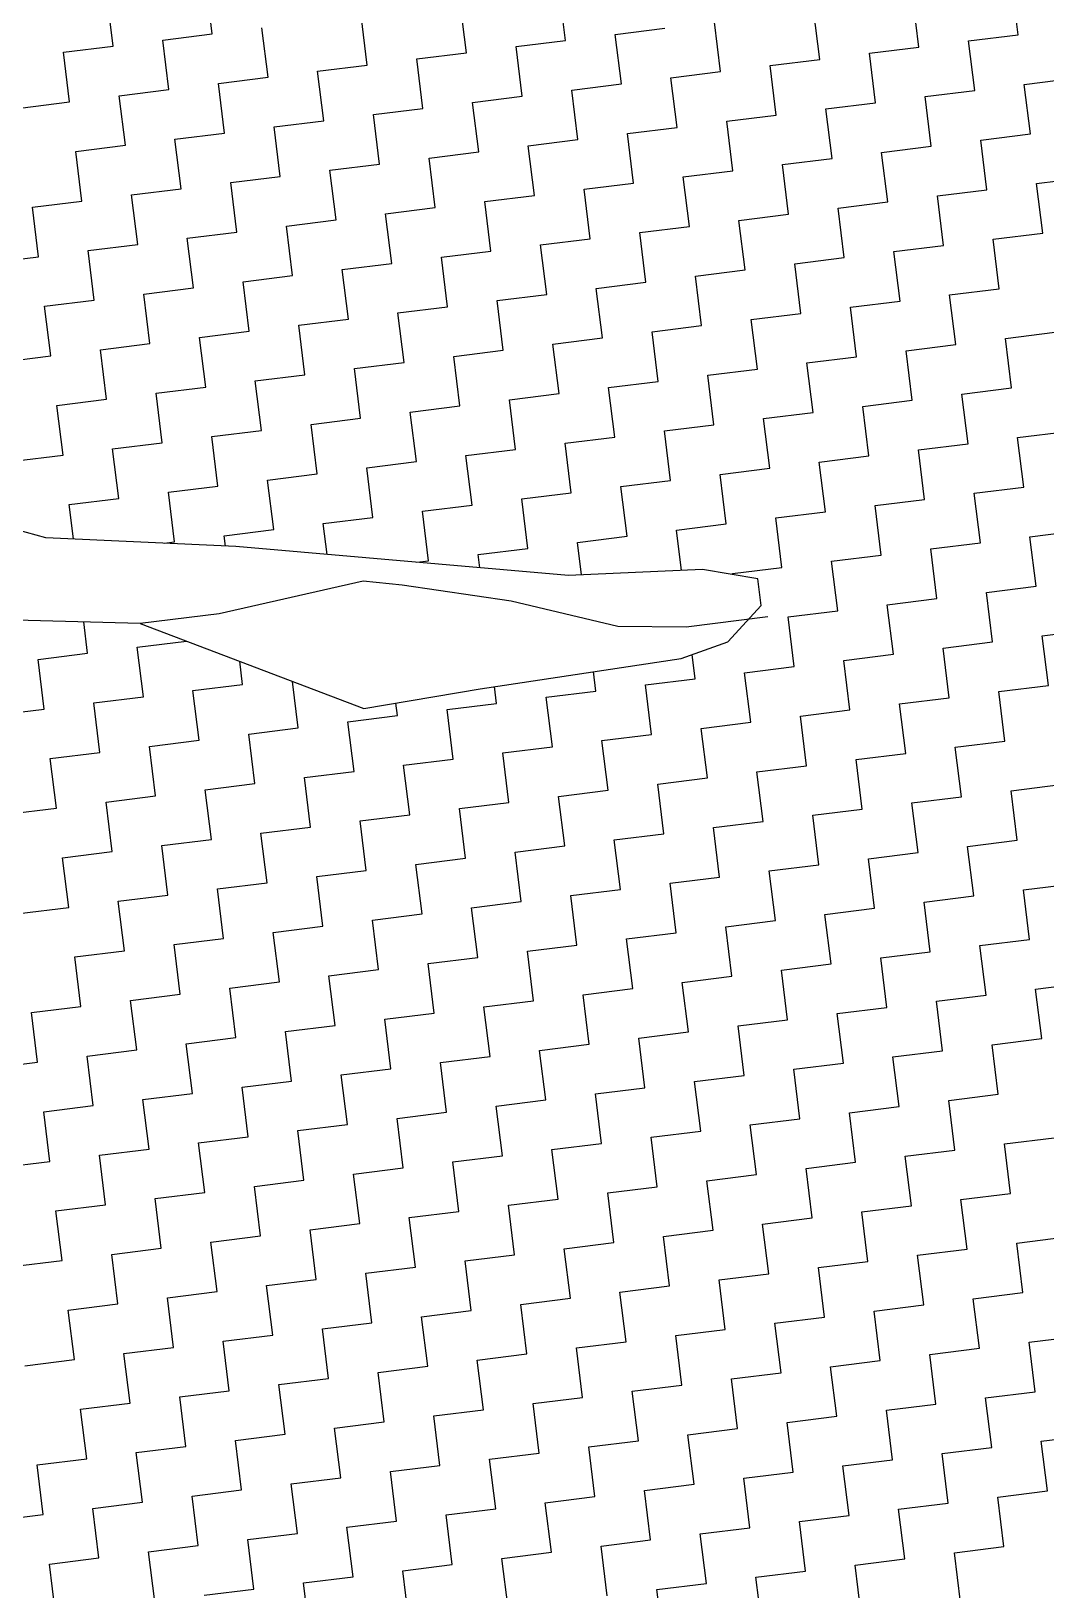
# Model space of a CAD drawing. Header units: metres. Extents: x 286056 to 292206, y 2024114 to 2027347.
# Drawn here: x 291481.1 to 291677.8, y 2025681 to 2025983.3 of the extents above; entities that cross this region are included whole.
import ezdxf

# ---------------------------------------------------------------- set-up
doc = ezdxf.new("R2010")
doc.units = ezdxf.units.M
doc.layers.add('LINE_WATER', color=4, linetype='Continuous')
doc.layers.add('POLY_HATCH', color=12, linetype='Continuous')

# ---------------------------------------------------------------- blocks, each defined once
blk = doc.blocks.new('13')
at = {"layer": 'LINE_WATER'}
for p, q in [((681.397, 291.828), (678.011, 292.343)), ((687.065, 292.196), (683.384, 291.828)), ((688.021, 291.976), (687.065, 292.196)), ((683.384, 291.828), (681.397, 291.828)), ((690.671, 291.24), (688.021, 291.976)), ((693.247, 290.284), (690.671, 291.24)), ((694.94, 290.063), (693.247, 290.284)), ((697.001, 290.063), (694.94, 290.063))]:
    blk.add_line(p, q, dxfattribs=at)
at = {"layer": 'POLY_HATCH', "linetype": 'Continuous'}
for p, q in [((682.5, 306.25), (682.5, 307.5)), ((685, 306.25), (685, 307.5)), ((681.25, 306.25), (682.5, 306.25)), ((681.25, 305), (681.25, 306.25)), ((683.75, 306.25), (685, 306.25)), ((683.75, 305), (683.75, 306.25)), ((686.25, 305), (686.25, 306.25)), ((688.75, 305), (688.75, 306.25)), ((691.25, 305), (691.25, 306.25)), ((693.75, 305), (693.75, 306.25)), ((680, 305), (681.25, 305)), ((682.5, 305), (683.75, 305)), ((682.5, 303.75), (682.5, 305)), ((685, 305), (686.25, 305)), ((685, 303.75), (685, 305)), ((687.5, 305), (688.75, 305)), ((687.5, 303.75), (687.5, 305)), ((690, 305), (691.25, 305)), ((690, 303.75), (690, 305)), ((692.5, 305), (693.75, 305)), ((692.5, 303.75), (692.5, 305)), ((695, 305), (696.25, 305)), ((695, 303.75), (695, 305)), ((697.5, 303.75), (697.5, 305)), ((700, 303.75), (700, 305)), ((702.5, 303.75), (702.5, 305)), ((705, 303.75), (705, 305)), ((681.25, 303.75), (682.5, 303.75)), ((681.25, 302.5), (681.25, 303.75)), ((683.75, 303.75), (685, 303.75)), ((683.75, 302.5), (683.75, 303.75)), ((686.25, 303.75), (687.5, 303.75)), ((686.25, 302.5), (686.25, 303.75)), ((688.75, 303.75), (690, 303.75)), ((688.75, 302.5), (688.75, 303.75)), ((691.25, 303.75), (692.5, 303.75)), ((691.25, 302.5), (691.25, 303.75)), ((693.75, 303.75), (695, 303.75)), ((693.75, 302.5), (693.75, 303.75)), ((696.25, 303.75), (697.5, 303.75)), ((696.25, 302.5), (696.25, 303.75)), ((698.75, 303.75), (700, 303.75)), ((698.75, 302.5), (698.75, 303.75)), ((701.25, 303.75), (702.5, 303.75)), ((701.25, 302.5), (701.25, 303.75)), ((703.75, 303.75), (705, 303.75)), ((703.75, 302.5), (703.75, 303.75)), ((680, 302.5), (681.25, 302.5)), ((680, 301.25), (680, 302.5)), ((682.5, 302.5), (683.75, 302.5)), ((682.5, 301.25), (682.5, 302.5)), ((685, 302.5), (686.25, 302.5)), ((685, 301.25), (685, 302.5)), ((687.5, 302.5), (688.75, 302.5)), ((687.5, 301.25), (687.5, 302.5)), ((690, 302.5), (691.25, 302.5)), ((690, 301.25), (690, 302.5)), ((692.5, 302.5), (693.75, 302.5)), ((692.5, 301.25), (692.5, 302.5)), ((695, 302.5), (696.25, 302.5)), ((695, 301.25), (695, 302.5)), ((697.5, 302.5), (698.75, 302.5)), ((697.5, 301.25), (697.5, 302.5)), ((700, 302.5), (701.25, 302.5)), ((700, 301.25), (700, 302.5)), ((702.5, 302.5), (703.75, 302.5)), ((702.5, 301.25), (702.5, 302.5)), ((705, 302.5), (706.25, 302.5)), ((705, 301.25), (705, 302.5)), ((678.75, 301.25), (680, 301.25)), ((681.25, 301.25), (682.5, 301.25)), ((681.25, 300), (681.25, 301.25)), ((683.75, 301.25), (685, 301.25)), ((683.75, 300), (683.75, 301.25)), ((686.25, 301.25), (687.5, 301.25)), ((686.25, 300), (686.25, 301.25)), ((688.75, 301.25), (690, 301.25)), ((688.75, 300), (688.75, 301.25)), ((691.25, 301.25), (692.5, 301.25)), ((691.25, 300), (691.25, 301.25)), ((693.75, 301.25), (695, 301.25)), ((693.75, 300), (693.75, 301.25)), ((696.25, 301.25), (697.5, 301.25)), ((696.25, 300), (696.25, 301.25)), ((698.75, 301.25), (700, 301.25)), ((698.75, 300), (698.75, 301.25)), ((701.25, 301.25), (702.5, 301.25)), ((701.25, 300), (701.25, 301.25)), ((703.75, 301.25), (705, 301.25)), ((703.75, 300), (703.75, 301.25)), ((680, 300), (681.25, 300)), ((680, 298.75), (680, 300)), ((682.5, 300), (683.75, 300)), ((682.5, 298.75), (682.5, 300)), ((685, 300), (686.25, 300)), ((685, 298.75), (685, 300)), ((687.5, 300), (688.75, 300)), ((687.5, 298.75), (687.5, 300)), ((690, 300), (691.25, 300)), ((690, 298.75), (690, 300)), ((692.5, 300), (693.75, 300)), ((692.5, 298.75), (692.5, 300)), ((695, 300), (696.25, 300)), ((695, 298.75), (695, 300)), ((697.5, 300), (698.75, 300)), ((697.5, 298.75), (697.5, 300)), ((700, 300), (701.25, 300)), ((700, 298.75), (700, 300)), ((702.5, 300), (703.75, 300)), ((702.5, 298.75), (702.5, 300)), ((705, 300), (706.25, 300)), ((705, 298.75), (705, 300)), ((678.75, 298.75), (680, 298.75)), ((681.25, 298.75), (682.5, 298.75)), ((681.25, 297.5), (681.25, 298.75)), ((683.75, 298.75), (685, 298.75)), ((683.75, 297.5), (683.75, 298.75)), ((686.25, 298.75), (687.5, 298.75)), ((686.25, 297.5), (686.25, 298.75)), ((688.75, 298.75), (690, 298.75)), ((688.75, 297.5), (688.75, 298.75)), ((691.25, 298.75), (692.5, 298.75)), ((691.25, 297.5), (691.25, 298.75)), ((693.75, 298.75), (695, 298.75)), ((693.75, 297.5), (693.75, 298.75)), ((696.25, 298.75), (697.5, 298.75)), ((696.25, 297.5), (696.25, 298.75)), ((698.75, 298.75), (700, 298.75)), ((698.75, 297.5), (698.75, 298.75)), ((701.25, 298.75), (702.5, 298.75)), ((701.25, 297.5), (701.25, 298.75)), ((703.75, 298.75), (705, 298.75)), ((703.75, 297.5), (703.75, 298.75)), ((680, 297.5), (681.25, 297.5)), ((680, 296.25), (680, 297.5)), ((682.5, 297.5), (683.75, 297.5)), ((682.5, 296.25), (682.5, 297.5)), ((685, 297.5), (686.25, 297.5)), ((685, 296.25), (685, 297.5)), ((687.5, 297.5), (688.75, 297.5)), ((687.5, 296.25), (687.5, 297.5)), ((690, 297.5), (691.25, 297.5)), ((690, 296.25), (690, 297.5)), ((692.5, 297.5), (693.75, 297.5)), ((692.5, 296.25), (692.5, 297.5)), ((695, 297.5), (696.25, 297.5)), ((695, 296.25), (695, 297.5)), ((697.5, 297.5), (698.75, 297.5)), ((697.5, 296.25), (697.5, 297.5)), ((700, 297.5), (701.25, 297.5)), ((700, 296.25), (700, 297.5)), ((702.5, 297.5), (703.75, 297.5)), ((702.5, 296.25), (702.5, 297.5)), ((678.75, 296.25), (680, 296.25)), ((681.25, 296.25), (682.5, 296.25)), ((681.25, 295), (681.25, 296.25)), ((683.75, 296.25), (685, 296.25)), ((683.75, 295), (683.75, 296.25)), ((686.25, 296.25), (687.5, 296.25)), ((686.25, 295), (686.25, 296.25)), ((688.75, 296.25), (690, 296.25)), ((688.75, 295), (688.75, 296.25)), ((691.25, 296.25), (692.5, 296.25)), ((691.25, 295), (691.25, 296.25)), ((693.75, 296.25), (695, 296.25)), ((693.75, 295), (693.75, 296.25)), ((696.25, 296.25), (697.5, 296.25)), ((696.25, 295), (696.25, 296.25)), ((698.75, 296.25), (700, 296.25)), ((698.75, 295), (698.75, 296.25)), ((701.25, 296.25), (702.5, 296.25)), ((701.25, 295), (701.25, 296.25)), ((703.75, 296.25), (705, 296.25)), ((703.75, 295), (703.75, 296.25)), ((680, 295), (681.25, 295)), ((680, 294.134), (680, 295)), ((682.5, 295), (683.75, 295)), ((682.5, 293.75), (682.5, 295)), ((685, 295), (686.25, 295)), ((685, 293.75), (685, 295)), ((687.5, 295), (688.75, 295)), ((687.5, 293.75), (687.5, 295)), ((690, 295), (691.25, 295)), ((690, 293.75), (690, 295)), ((692.5, 295), (693.75, 295)), ((692.5, 293.75), (692.5, 295)), ((695, 295), (696.25, 295)), ((695, 293.75), (695, 295)), ((697.5, 295), (698.75, 295)), ((697.5, 293.75), (697.5, 295)), ((700, 295), (701.25, 295)), ((700, 293.75), (700, 295)), ((702.5, 295), (703.75, 295)), ((702.5, 293.75), (702.5, 295)), ((682.241, 293.75), (682.5, 293.75)), ((683.75, 293.75), (685, 293.75)), ((683.75, 293.491), (683.75, 293.75)), ((686.25, 293.75), (687.5, 293.75)), ((686.25, 292.97), (686.25, 293.75)), ((688.75, 293.75), (690, 293.75)), ((688.75, 292.5), (688.75, 293.75)), ((691.25, 293.75), (692.5, 293.75)), ((691.25, 292.5), (691.25, 293.75)), ((693.75, 293.75), (695, 293.75)), ((693.75, 292.5), (693.75, 293.75)), ((696.25, 293.75), (697.5, 293.75)), ((696.25, 292.5), (696.25, 293.75)), ((698.75, 293.75), (700, 293.75)), ((698.75, 292.5), (698.75, 293.75)), ((701.25, 293.75), (702.5, 293.75)), ((701.25, 292.5), (701.25, 293.75)), ((703.75, 293.75), (705, 293.75)), ((703.75, 292.5), (703.75, 293.75)), ((688.455, 292.5), (688.75, 292.5)), ((690, 292.5), (691.25, 292.5)), ((690, 292.171), (690, 292.5)), ((692.5, 292.5), (693.75, 292.5)), ((692.5, 291.681), (692.5, 292.5)), ((695, 292.5), (696.25, 292.5)), ((695, 291.482), (695, 292.5)), ((697.5, 292.5), (698.75, 292.5)), ((697.5, 291.25), (697.5, 292.5)), ((700, 292.5), (701.25, 292.5)), ((700, 291.25), (700, 292.5)), ((702.5, 292.5), (703.75, 292.5)), ((702.5, 291.25), (702.5, 292.5)), ((680, 291.25), (680, 292.041)), ((678.75, 291.25), (680, 291.25)), ((678.75, 290), (678.75, 291.25)), ((681.25, 291.25), (682.491, 291.25)), ((681.25, 290), (681.25, 291.25)), ((696.25, 291.25), (697.5, 291.25)), ((696.25, 291.222), (696.25, 291.25)), ((698.75, 291.25), (700, 291.25)), ((698.75, 290), (698.75, 291.25)), ((701.25, 291.25), (702.5, 291.25)), ((701.25, 290), (701.25, 291.25)), ((703.75, 291.25), (705, 291.25)), ((703.75, 290), (703.75, 291.25)), ((683.75, 290), (683.75, 290.584)), ((677.5, 290), (678.75, 290)), ((680, 290), (681.25, 290)), ((680, 288.75), (680, 290)), ((682.5, 290), (683.75, 290)), ((682.5, 288.75), (682.5, 290)), ((685, 288.75), (685, 289.923)), ((697.5, 290), (698.75, 290)), ((697.5, 288.75), (697.5, 290)), ((700, 290), (701.25, 290)), ((700, 288.75), (700, 290)), ((702.5, 290), (703.75, 290)), ((702.5, 288.75), (702.5, 290)), ((687.5, 288.75), (687.5, 289.068)), ((690, 288.75), (690, 289.174)), ((692.5, 288.75), (692.5, 289.24)), ((695, 288.75), (695, 289.36)), ((678.75, 288.75), (680, 288.75)), ((678.75, 287.5), (678.75, 288.75)), ((681.25, 288.75), (682.5, 288.75)), ((681.25, 287.5), (681.25, 288.75)), ((683.75, 288.75), (685, 288.75)), ((683.75, 287.5), (683.75, 288.75)), ((686.25, 288.75), (687.5, 288.75)), ((686.25, 287.5), (686.25, 288.75)), ((688.75, 288.75), (690, 288.75)), ((688.75, 287.5), (688.75, 288.75)), ((691.25, 288.75), (692.5, 288.75)), ((691.25, 287.5), (691.25, 288.75)), ((693.75, 288.75), (695, 288.75)), ((693.75, 287.5), (693.75, 288.75)), ((696.25, 288.75), (697.5, 288.75)), ((696.25, 287.5), (696.25, 288.75)), ((698.75, 288.75), (700, 288.75)), ((698.75, 287.5), (698.75, 288.75)), ((701.25, 288.75), (702.5, 288.75)), ((701.25, 287.5), (701.25, 288.75)), ((703.75, 288.75), (705, 288.75)), ((703.75, 287.5), (703.75, 288.75)), ((677.5, 287.5), (678.75, 287.5)), ((680, 287.5), (681.25, 287.5)), ((680, 286.25), (680, 287.5)), ((682.5, 287.5), (683.75, 287.5)), ((682.5, 286.25), (682.5, 287.5)), ((685, 287.5), (686.25, 287.5)), ((685, 286.25), (685, 287.5)), ((687.5, 287.5), (688.75, 287.5)), ((687.5, 286.25), (687.5, 287.5)), ((690, 287.5), (691.25, 287.5)), ((690, 286.25), (690, 287.5)), ((692.5, 287.5), (693.75, 287.5)), ((692.5, 286.25), (692.5, 287.5)), ((695, 287.5), (696.25, 287.5)), ((695, 286.25), (695, 287.5)), ((697.5, 287.5), (698.75, 287.5)), ((697.5, 286.25), (697.5, 287.5)), ((700, 287.5), (701.25, 287.5)), ((700, 286.25), (700, 287.5)), ((702.5, 287.5), (703.75, 287.5)), ((702.5, 286.25), (702.5, 287.5)), ((678.75, 286.25), (680, 286.25)), ((678.75, 285), (678.75, 286.25)), ((681.25, 286.25), (682.5, 286.25)), ((681.25, 285), (681.25, 286.25)), ((683.75, 286.25), (685, 286.25)), ((683.75, 285), (683.75, 286.25)), ((686.25, 286.25), (687.5, 286.25)), ((686.25, 285), (686.25, 286.25)), ((688.75, 286.25), (690, 286.25)), ((688.75, 285), (688.75, 286.25)), ((691.25, 286.25), (692.5, 286.25)), ((691.25, 285), (691.25, 286.25)), ((693.75, 286.25), (695, 286.25)), ((693.75, 285), (693.75, 286.25)), ((696.25, 286.25), (697.5, 286.25)), ((696.25, 285), (696.25, 286.25)), ((698.75, 286.25), (700, 286.25)), ((698.75, 285), (698.75, 286.25)), ((701.25, 286.25), (702.5, 286.25)), ((701.25, 285), (701.25, 286.25)), ((677.5, 285), (678.75, 285)), ((680, 285), (681.25, 285)), ((680, 283.75), (680, 285)), ((682.5, 285), (683.75, 285)), ((682.5, 283.75), (682.5, 285)), ((685, 285), (686.25, 285)), ((685, 283.75), (685, 285)), ((687.5, 285), (688.75, 285)), ((687.5, 283.75), (687.5, 285)), ((690, 285), (691.25, 285)), ((690, 283.75), (690, 285)), ((692.5, 285), (693.75, 285)), ((692.5, 283.75), (692.5, 285)), ((695, 285), (696.25, 285)), ((695, 283.75), (695, 285)), ((697.5, 285), (698.75, 285)), ((697.5, 283.75), (697.5, 285)), ((700, 285), (701.25, 285)), ((700, 283.75), (700, 285)), ((702.5, 285), (703.75, 285)), ((702.5, 283.75), (702.5, 285)), ((678.75, 283.75), (680, 283.75)), ((678.75, 282.5), (678.75, 283.75)), ((681.25, 283.75), (682.5, 283.75)), ((681.25, 282.5), (681.25, 283.75)), ((683.75, 283.75), (685, 283.75)), ((683.75, 282.5), (683.75, 283.75)), ((686.25, 283.75), (687.5, 283.75)), ((686.25, 282.5), (686.25, 283.75)), ((688.75, 283.75), (690, 283.75)), ((688.75, 282.5), (688.75, 283.75)), ((691.25, 283.75), (692.5, 283.75)), ((691.25, 282.5), (691.25, 283.75)), ((693.75, 283.75), (695, 283.75)), ((693.75, 282.5), (693.75, 283.75)), ((696.25, 283.75), (697.5, 283.75)), ((696.25, 282.5), (696.25, 283.75)), ((698.75, 283.75), (700, 283.75)), ((698.75, 282.5), (698.75, 283.75)), ((701.25, 283.75), (702.5, 283.75)), ((701.25, 282.5), (701.25, 283.75)), ((677.5, 282.5), (678.75, 282.5)), ((677.5, 281.25), (677.5, 282.5)), ((680, 282.5), (681.25, 282.5)), ((680, 281.25), (680, 282.5)), ((682.5, 282.5), (683.75, 282.5)), ((682.5, 281.25), (682.5, 282.5)), ((685, 282.5), (686.25, 282.5)), ((685, 281.25), (685, 282.5)), ((687.5, 282.5), (688.75, 282.5)), ((687.5, 281.25), (687.5, 282.5)), ((690, 282.5), (691.25, 282.5)), ((690, 281.25), (690, 282.5)), ((692.5, 282.5), (693.75, 282.5)), ((692.5, 281.25), (692.5, 282.5)), ((695, 282.5), (696.25, 282.5)), ((695, 281.25), (695, 282.5)), ((697.5, 282.5), (698.75, 282.5)), ((697.5, 281.25), (697.5, 282.5)), ((700, 282.5), (701.25, 282.5)), ((700, 281.25), (700, 282.5)), ((702.5, 282.5), (703.75, 282.5)), ((702.5, 281.25), (702.5, 282.5)), ((676.25, 281.25), (677.5, 281.25)), ((678.75, 281.25), (680, 281.25)), ((678.75, 280), (678.75, 281.25)), ((681.25, 281.25), (682.5, 281.25)), ((681.25, 280), (681.25, 281.25)), ((683.75, 281.25), (685, 281.25)), ((683.75, 280), (683.75, 281.25)), ((686.25, 281.25), (687.5, 281.25)), ((686.25, 280), (686.25, 281.25)), ((688.75, 281.25), (690, 281.25)), ((688.75, 280), (688.75, 281.25)), ((691.25, 281.25), (692.5, 281.25)), ((691.25, 280), (691.25, 281.25)), ((693.75, 281.25), (695, 281.25)), ((693.75, 280), (693.75, 281.25)), ((696.25, 281.25), (697.5, 281.25)), ((696.25, 280), (696.25, 281.25)), ((698.75, 281.25), (700, 281.25)), ((698.75, 280), (698.75, 281.25)), ((701.25, 281.25), (702.5, 281.25)), ((701.25, 280), (701.25, 281.25)), ((677.5, 280), (678.75, 280)), ((677.5, 278.75), (677.5, 280)), ((680, 280), (681.25, 280)), ((680, 278.75), (680, 280)), ((682.5, 280), (683.75, 280)), ((682.5, 278.75), (682.5, 280)), ((685, 280), (686.25, 280)), ((685, 278.75), (685, 280)), ((687.5, 280), (688.75, 280)), ((687.5, 278.75), (687.5, 280)), ((690, 280), (691.25, 280)), ((690, 278.75), (690, 280)), ((692.5, 280), (693.75, 280)), ((692.5, 278.75), (692.5, 280)), ((695, 280), (696.25, 280)), ((695, 278.75), (695, 280)), ((697.5, 280), (698.75, 280)), ((697.5, 278.75), (697.5, 280)), ((700, 280), (701.25, 280)), ((700, 278.75), (700, 280)), ((702.5, 280), (703.75, 280)), ((702.5, 278.75), (702.5, 280)), ((676.25, 278.75), (677.5, 278.75)), ((678.75, 278.75), (680, 278.75)), ((678.75, 277.5), (678.75, 278.75)), ((681.25, 278.75), (682.5, 278.75)), ((681.25, 277.5), (681.25, 278.75)), ((683.75, 278.75), (685, 278.75)), ((683.75, 277.5), (683.75, 278.75)), ((686.25, 278.75), (687.5, 278.75)), ((686.25, 277.5), (686.25, 278.75)), ((688.75, 278.75), (690, 278.75)), ((688.75, 277.5), (688.75, 278.75)), ((691.25, 278.75), (692.5, 278.75)), ((691.25, 277.5), (691.25, 278.75)), ((693.75, 278.75), (695, 278.75)), ((693.75, 277.5), (693.75, 278.75)), ((696.25, 278.75), (697.5, 278.75)), ((696.25, 277.5), (696.25, 278.75)), ((698.75, 278.75), (700, 278.75)), ((698.75, 277.5), (698.75, 278.75)), ((701.25, 278.75), (702.5, 278.75)), ((701.25, 277.5), (701.25, 278.75)), ((677.5, 277.5), (678.75, 277.5)), ((677.5, 276.25), (677.5, 277.5)), ((680, 277.5), (681.25, 277.5)), ((680, 276.25), (680, 277.5)), ((682.5, 277.5), (683.75, 277.5)), ((682.5, 276.25), (682.5, 277.5)), ((685, 277.5), (686.25, 277.5)), ((685, 276.25), (685, 277.5)), ((687.5, 277.5), (688.75, 277.5)), ((687.5, 276.25), (687.5, 277.5)), ((690, 277.5), (691.25, 277.5)), ((690, 276.25), (690, 277.5)), ((692.5, 277.5), (693.75, 277.5)), ((692.5, 276.25), (692.5, 277.5)), ((695, 277.5), (696.25, 277.5)), ((695, 276.25), (695, 277.5)), ((697.5, 277.5), (698.75, 277.5)), ((697.5, 276.25), (697.5, 277.5)), ((700, 277.5), (701.25, 277.5)), ((700, 276.25), (700, 277.5)), ((676.25, 276.25), (677.5, 276.25)), ((678.75, 276.25), (680, 276.25)), ((678.75, 275), (678.75, 276.25)), ((681.25, 276.25), (682.5, 276.25)), ((681.25, 275), (681.25, 276.25)), ((683.75, 276.25), (685, 276.25)), ((683.75, 275), (683.75, 276.25)), ((686.25, 276.25), (687.5, 276.25)), ((686.25, 275), (686.25, 276.25)), ((688.75, 276.25), (690, 276.25)), ((688.75, 275), (688.75, 276.25)), ((691.25, 276.25), (692.5, 276.25)), ((691.25, 275), (691.25, 276.25)), ((693.75, 276.25), (695, 276.25)), ((693.75, 275), (693.75, 276.25)), ((696.25, 276.25), (697.5, 276.25)), ((696.25, 275), (696.25, 276.25)), ((698.75, 276.25), (700, 276.25)), ((698.75, 275), (698.75, 276.25)), ((701.25, 276.25), (702.5, 276.25)), ((701.25, 275), (701.25, 276.25)), ((677.5, 275), (678.75, 275)), ((677.5, 273.75), (677.5, 275)), ((680, 275), (681.25, 275)), ((680, 273.75), (680, 275)), ((682.5, 275), (683.75, 275)), ((682.5, 273.75), (682.5, 275)), ((685, 275), (686.25, 275)), ((685, 273.75), (685, 275)), ((687.5, 275), (688.75, 275)), ((687.5, 273.75), (687.5, 275)), ((690, 275), (691.25, 275)), ((690, 273.75), (690, 275)), ((692.5, 275), (693.75, 275)), ((692.5, 273.75), (692.5, 275)), ((695, 275), (696.25, 275)), ((695, 273.75), (695, 275)), ((697.5, 275), (698.75, 275)), ((697.5, 273.75), (697.5, 275)), ((700, 275), (701.25, 275)), ((700, 273.75), (700, 275)), ((676.25, 273.75), (677.5, 273.75)), ((678.75, 273.75), (680, 273.75)), ((678.75, 272.5), (678.75, 273.75)), ((681.25, 273.75), (682.5, 273.75)), ((681.25, 272.5), (681.25, 273.75)), ((683.75, 273.75), (685, 273.75)), ((683.75, 272.5), (683.75, 273.75)), ((686.25, 273.75), (687.5, 273.75)), ((686.25, 272.5), (686.25, 273.75)), ((688.75, 273.75), (690, 273.75)), ((688.75, 272.5), (688.75, 273.75)), ((691.25, 273.75), (692.5, 273.75)), ((691.25, 272.5), (691.25, 273.75)), ((693.75, 273.75), (695, 273.75)), ((693.75, 272.5), (693.75, 273.75)), ((696.25, 273.75), (697.5, 273.75)), ((696.25, 272.5), (696.25, 273.75)), ((698.75, 273.75), (700, 273.75)), ((698.75, 272.5), (698.75, 273.75)), ((701.25, 273.75), (702.5, 273.75)), ((701.25, 272.5), (701.25, 273.75)), ((677.5, 272.5), (678.75, 272.5)), ((677.5, 271.25), (677.5, 272.5)), ((680, 272.5), (681.25, 272.5)), ((680, 271.25), (680, 272.5)), ((682.5, 272.5), (683.75, 272.5)), ((682.5, 271.25), (682.5, 272.5)), ((685, 272.5), (686.25, 272.5)), ((685, 271.25), (685, 272.5)), ((687.5, 272.5), (688.75, 272.5)), ((687.5, 271.25), (687.5, 272.5)), ((690, 272.5), (691.25, 272.5)), ((690, 271.25), (690, 272.5)), ((692.5, 272.5), (693.75, 272.5)), ((692.5, 271.25), (692.5, 272.5)), ((695, 272.5), (696.25, 272.5)), ((695, 271.25), (695, 272.5)), ((697.5, 272.5), (698.75, 272.5)), ((697.5, 271.25), (697.5, 272.5)), ((700, 272.5), (701.25, 272.5)), ((700, 271.25), (700, 272.5)), ((676.25, 271.25), (677.5, 271.25)), ((676.25, 270), (676.25, 271.25)), ((678.75, 271.25), (680, 271.25)), ((678.75, 270), (678.75, 271.25)), ((681.25, 271.25), (682.5, 271.25)), ((681.25, 270), (681.25, 271.25)), ((683.75, 271.25), (685, 271.25)), ((683.75, 270), (683.75, 271.25)), ((686.25, 271.25), (687.5, 271.25)), ((686.25, 270), (686.25, 271.25)), ((688.75, 271.25), (690, 271.25)), ((688.75, 270), (688.75, 271.25)), ((691.25, 271.25), (692.5, 271.25)), ((691.25, 270), (691.25, 271.25)), ((693.75, 271.25), (695, 271.25)), ((693.75, 270), (693.75, 271.25)), ((696.25, 271.25), (697.5, 271.25)), ((696.25, 270), (696.25, 271.25)), ((698.75, 271.25), (700, 271.25)), ((698.75, 270), (698.75, 271.25)), ((701.25, 271.25), (702.5, 271.25)), ((701.25, 270), (701.25, 271.25)), ((675, 270), (676.25, 270)), ((677.5, 270), (678.75, 270)), ((677.5, 268.75), (677.5, 270)), ((680, 270), (681.25, 270)), ((680, 268.75), (680, 270)), ((682.5, 270), (683.75, 270)), ((682.5, 268.75), (682.5, 270)), ((685, 270), (686.25, 270)), ((685, 268.75), (685, 270)), ((687.5, 270), (688.75, 270)), ((687.5, 268.75), (687.5, 270)), ((690, 270), (691.25, 270)), ((690, 268.75), (690, 270)), ((692.5, 270), (693.75, 270)), ((692.5, 268.75), (692.5, 270)), ((695, 270), (696.25, 270)), ((695, 268.75), (695, 270)), ((697.5, 270), (698.75, 270)), ((697.5, 268.75), (697.5, 270)), ((700, 270), (701.25, 270)), ((700, 268.75), (700, 270)), ((676.25, 268.75), (677.5, 268.75)), ((676.25, 267.5), (676.25, 268.75)), ((678.75, 268.75), (680, 268.75)), ((678.75, 267.5), (678.75, 268.75)), ((681.25, 268.75), (682.5, 268.75)), ((681.25, 267.5), (681.25, 268.75)), ((683.75, 268.75), (685, 268.75)), ((683.75, 267.5), (683.75, 268.75)), ((686.25, 268.75), (687.5, 268.75)), ((686.25, 267.5), (686.25, 268.75)), ((688.75, 268.75), (690, 268.75)), ((688.75, 267.5), (688.75, 268.75)), ((691.25, 268.75), (692.5, 268.75)), ((691.25, 267.5), (691.25, 268.75)), ((693.75, 268.75), (695, 268.75)), ((693.75, 267.5), (693.75, 268.75)), ((696.25, 268.75), (697.5, 268.75)), ((696.25, 267.5), (696.25, 268.75)), ((698.75, 268.75), (700, 268.75)), ((698.75, 267.5), (698.75, 268.75)), ((701.25, 268.75), (702.5, 268.75)), ((701.25, 267.5), (701.25, 268.75)), ((680, 267.5), (681.25, 267.5)), ((682.5, 267.5), (683.75, 267.5)), ((682.5, 266.25), (682.5, 267.5)), ((685, 267.5), (686.25, 267.5)), ((685, 266.25), (685, 267.5)), ((687.5, 267.5), (688.75, 267.5)), ((687.5, 266.25), (687.5, 267.5)), ((690, 267.5), (691.25, 267.5)), ((690, 266.25), (690, 267.5)), ((692.5, 267.5), (693.75, 267.5)), ((692.5, 266.25), (692.5, 267.5)), ((695, 267.5), (696.25, 267.5)), ((695, 266.25), (695, 267.5)), ((697.5, 267.5), (698.75, 267.5)), ((697.5, 266.25), (697.5, 267.5)), ((700, 267.5), (701.25, 267.5)), ((700, 266.25), (700, 267.5)), ((691.25, 266.25), (692.5, 266.25)), ((691.25, 265), (691.25, 266.25)), ((693.75, 266.25), (695, 266.25)), ((693.75, 265), (693.75, 266.25)), ((696.25, 266.25), (697.5, 266.25)), ((696.25, 265), (696.25, 266.25)), ((698.75, 266.25), (700, 266.25)), ((698.75, 265), (698.75, 266.25))]:
    blk.add_line(p, q, dxfattribs=at)
at = {"layer": 'POLY_HATCH'}
for p, q in [((679.322, 294.25), (675.037, 295.99)), ((684.008, 293.447), (679.322, 294.25)), ((692.177, 291.707), (684.008, 293.447)), ((681.397, 291.828), (686.687, 289.031)), ((695.524, 291.44), (692.177, 291.707)), ((696.863, 291.038), (695.524, 291.44)), ((696.863, 290.369), (696.863, 291.038)), ((695.926, 289.566), (696.863, 290.369)), ((694.721, 289.298), (695.926, 289.566)), ((686.687, 289.031), (689.632, 289.164)), ((689.632, 289.164), (694.721, 289.298))]:
    blk.add_line(p, q, dxfattribs=at)

msp = doc.modelspace()

# ---------------------------------------------------------------- block references
at = {"xscale": 7.751650312977041, "yscale": 7.751650312977041, "zscale": 7.751650312977041, "rotation": 7.058277928675759}
msp.add_blockref('13', (286538.24, 2022974.39), dxfattribs=at)

doc.saveas('drawing.dxf')
